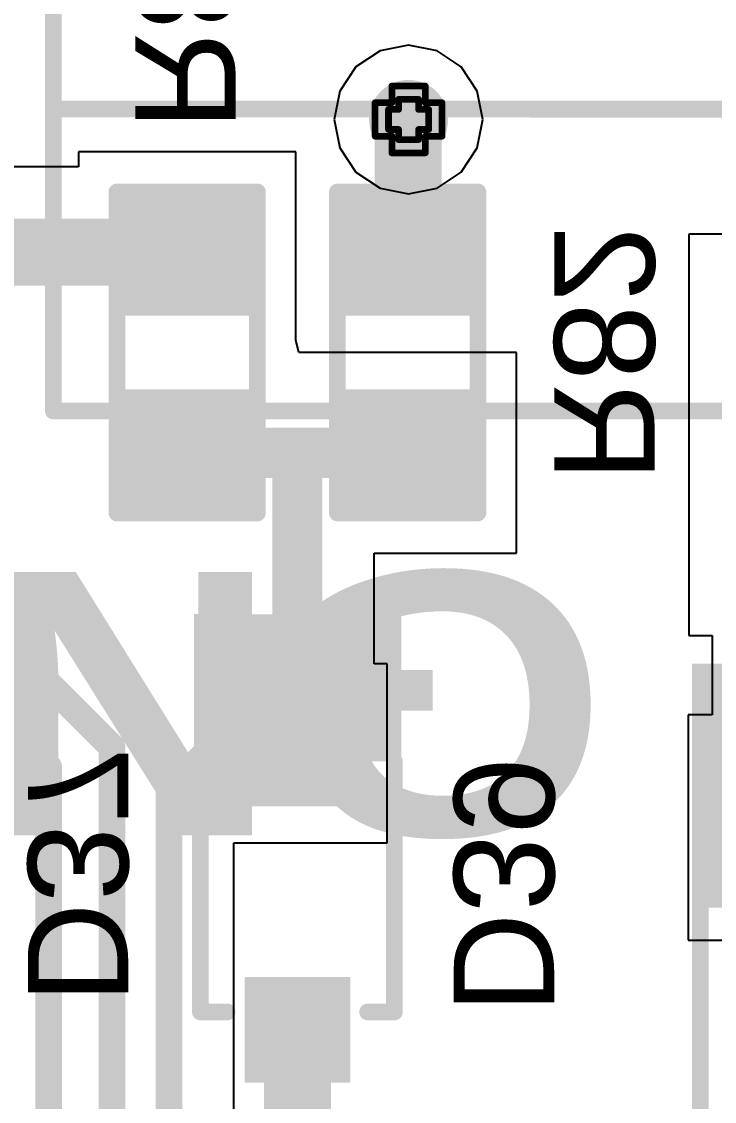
# Model space of a CAD drawing. Header units: inches. Extents: x 0 to 198, y 0 to 199.
# Drawn here: x 1.4058 to 1.6129, y 4.1162 to 4.4391 of the extents above; entities that cross this region are included whole.
import ezdxf

# ---------------------------------------------------------------- set-up
doc = ezdxf.new("R2010")
doc.units = ezdxf.units.IN
doc.header["$MEASUREMENT"] = 0
for name, color, linetype in [('Bottom Layer', 5, 'Continuous'), ('Bottom Overlay', 54, 'Continuous'), ('Bottom Paste', 16, 'Continuous'), ('Bottom Solder', 6, 'Continuous'), ('Drill Drawing', 1, 'Continuous'), ('Layer 1', 16, 'Continuous'), ('Layer 2', 76, 'Continuous'), ('Top Layer', 1, 'Continuous'), ('Top Overlay', 2, 'Continuous'), ('Via Holes', 16, 'Continuous')]:
    doc.layers.add(name, color=color, linetype=linetype)
doc.styles.add('Arial', font='', dxfattribs={"height": 0.2})
doc.styles.add('Arial Black_Bold', font='', dxfattribs={"height": 0.2})
doc.styles.get('Arial').set_extended_font_data('Arial')
doc.styles.get('Arial Black_Bold').set_extended_font_data('Arial Black', bold=True)

# ---------------------------------------------------------------- blocks, each defined once
blk = doc.blocks.new('DB128V_5_08_9P_GN_S_22')
at = {"layer": 'Top Overlay'}
for points in [[(0.9000007, 0.1968515, 0.005, 0.005, 0), (-0.8999993, 0.1968515, 0.005, 0.005, 0)], [(0.9000007, 0.1968515, 0.005, 0.005, 0), (0.9000007, -0.2047245, 0.005, 0.005, 0)], [(0.9000007, 0.1065415, 0.005, 0.005, 0), (-0.8999993, 0.1069095, 0.005, 0.005, 0)]]:
    blk.add_lwpolyline(points, format="xyseb", dxfattribs=at)
for points in [[(0.8987507, 0.1968515, 0.0025, 0.0025, 1), (0.9012507, 0.1968515, 0.0025, 0.0025, 1)], [(0.8987507, 0.1968515, 0.0025, 0.0025, 1), (0.9012507, 0.1968515, 0.0025, 0.0025, 1)], [(0.8987507, 0.1065415, 0.0025, 0.0025, 1), (0.9012507, 0.1065415, 0.0025, 0.0025, 1)]]:
    blk.add_lwpolyline(points, format="xyseb", close=True, dxfattribs=at)
blk = doc.blocks.new('R___0603_B_109')
at = {"layer": 'Bottom Layer'}
for points in [[(-0.0450004, -0.0174993), (-0.0450004, 0.0175007), (-0.0150004, 0.0175007), (-0.0150004, -0.0174993)], [(0.0149996, -0.0174993), (0.0149996, 0.0175007), (0.0449996, 0.0175007), (0.0449996, -0.0174993)]]:
    blk.add_hatch(color=5, dxfattribs=at).paths.add_polyline_path(points)
at = {"layer": 'Bottom Paste'}
for points in [[(-0.0450004, -0.0174993), (-0.0450004, 0.0175007), (-0.0150004, 0.0175007), (-0.0150004, -0.0174993)], [(0.0149996, -0.0174993), (0.0149996, 0.0175007), (0.0449996, 0.0175007), (0.0449996, -0.0174993)]]:
    blk.add_hatch(color=16, dxfattribs=at).paths.add_polyline_path(points)
at = {"layer": 'Bottom Solder'}
for points in [[(-0.0490004, -0.0214993), (-0.0490004, 0.0215007), (-0.0110004, 0.0215007), (-0.0110004, -0.0214993)], [(0.0109996, -0.0214993), (0.0109996, 0.0215007), (0.0489996, 0.0215007), (0.0489996, -0.0214993)]]:
    blk.add_hatch(color=6, dxfattribs=at).paths.add_polyline_path(points)
at = {"layer": 'Bottom Overlay'}
for points in [[(-0.0480004, -0.0209993, 0.005, 0.005, 0), (-0.0480004, 0.0210007, 0.005, 0.005, 0)], [(0.0479996, 0.0210007, 0.005, 0.005, 0), (-0.0480004, 0.0210007, 0.005, 0.005, 0)], [(0.0479996, -0.0209993, 0.005, 0.005, 0), (0.0479996, 0.0210007, 0.005, 0.005, 0)], [(0.0479996, -0.0209993, 0.005, 0.005, 0), (-0.0480004, -0.0209993, 0.005, 0.005, 0)]]:
    blk.add_lwpolyline(points, format="xyseb", dxfattribs=at)
for points in [[(-0.0492504, 0.0210007, 0.0025, 0.0025, 1), (-0.0467504, 0.0210007, 0.0025, 0.0025, 1)], [(-0.0492504, 0.0210007, 0.0025, 0.0025, 1), (-0.0467504, 0.0210007, 0.0025, 0.0025, 1)], [(0.0467496, 0.0210007, 0.0025, 0.0025, 1), (0.0492496, 0.0210007, 0.0025, 0.0025, 1)], [(0.0467496, 0.0210007, 0.0025, 0.0025, 1), (0.0492496, 0.0210007, 0.0025, 0.0025, 1)], [(-0.0492504, -0.0209993, 0.0025, 0.0025, 1), (-0.0467504, -0.0209993, 0.0025, 0.0025, 1)], [(-0.0492504, -0.0209993, 0.0025, 0.0025, 1), (-0.0467504, -0.0209993, 0.0025, 0.0025, 1)], [(0.0467496, -0.0209993, 0.0025, 0.0025, 1), (0.0492496, -0.0209993, 0.0025, 0.0025, 1)], [(0.0467496, -0.0209993, 0.0025, 0.0025, 1), (0.0492496, -0.0209993, 0.0025, 0.0025, 1)]]:
    blk.add_lwpolyline(points, format="xyseb", close=True, dxfattribs=at)
blk = doc.blocks.new('R___0603_B_111')
at = {"layer": 'Bottom Layer'}
for points in [[(-0.0449996, -0.0175001), (-0.0449996, 0.0174999), (-0.0149996, 0.0174999), (-0.0149996, -0.0175001)], [(0.0150004, -0.0175001), (0.0150004, 0.0174999), (0.0450004, 0.0174999), (0.0450004, -0.0175001)]]:
    blk.add_hatch(color=5, dxfattribs=at).paths.add_polyline_path(points)
at = {"layer": 'Bottom Paste'}
for points in [[(-0.0449996, -0.0175001), (-0.0449996, 0.0174999), (-0.0149996, 0.0174999), (-0.0149996, -0.0175001)], [(0.0150004, -0.0175001), (0.0150004, 0.0174999), (0.0450004, 0.0174999), (0.0450004, -0.0175001)]]:
    blk.add_hatch(color=16, dxfattribs=at).paths.add_polyline_path(points)
at = {"layer": 'Bottom Solder'}
for points in [[(-0.0489996, -0.0215001), (-0.0489996, 0.0214999), (-0.0109996, 0.0214999), (-0.0109996, -0.0215001)], [(0.0110004, -0.0215001), (0.0110004, 0.0214999), (0.0490004, 0.0214999), (0.0490004, -0.0215001)]]:
    blk.add_hatch(color=6, dxfattribs=at).paths.add_polyline_path(points)
at = {"layer": 'Bottom Overlay'}
for points in [[(-0.0479996, 0.0209999, 0.005, 0.005, 0), (-0.0479996, -0.0210001, 0.005, 0.005, 0)], [(-0.0479996, 0.0209999, 0.005, 0.005, 0), (0.0480004, 0.0209999, 0.005, 0.005, 0)], [(0.0480004, 0.0209999, 0.005, 0.005, 0), (0.0480004, -0.0210001, 0.005, 0.005, 0)], [(-0.0479996, -0.0210001, 0.005, 0.005, 0), (0.0480004, -0.0210001, 0.005, 0.005, 0)]]:
    blk.add_lwpolyline(points, format="xyseb", dxfattribs=at)
for points in [[(-0.0492496, 0.0209999, 0.0025, 0.0025, 1), (-0.0467496, 0.0209999, 0.0025, 0.0025, 1)], [(-0.0492496, 0.0209999, 0.0025, 0.0025, 1), (-0.0467496, 0.0209999, 0.0025, 0.0025, 1)], [(0.0467504, 0.0209999, 0.0025, 0.0025, 1), (0.0492504, 0.0209999, 0.0025, 0.0025, 1)], [(0.0467504, 0.0209999, 0.0025, 0.0025, 1), (0.0492504, 0.0209999, 0.0025, 0.0025, 1)], [(-0.0492496, -0.0210001, 0.0025, 0.0025, 1), (-0.0467496, -0.0210001, 0.0025, 0.0025, 1)], [(-0.0492496, -0.0210001, 0.0025, 0.0025, 1), (-0.0467496, -0.0210001, 0.0025, 0.0025, 1)], [(0.0467504, -0.0210001, 0.0025, 0.0025, 1), (0.0492504, -0.0210001, 0.0025, 0.0025, 1)], [(0.0467504, -0.0210001, 0.0025, 0.0025, 1), (0.0492504, -0.0210001, 0.0025, 0.0025, 1)]]:
    blk.add_lwpolyline(points, format="xyseb", close=True, dxfattribs=at)
blk = doc.blocks.new('SOD323F_B_260')
at = {"layer": 'Bottom Layer'}
for points in [[(-0.0531501, 0.0118106), (-0.0295281, 0.0118106), (-0.0295281, -0.0118114), (-0.0531501, -0.0118114)], [(0.0295279, 0.0118106), (0.0531499, 0.0118106), (0.0531499, -0.0118114), (0.0295279, -0.0118114)]]:
    blk.add_hatch(color=5, dxfattribs=at).paths.add_polyline_path(points)
at = {"layer": 'Bottom Overlay'}
for points in [[(0.0389149, 0.0149428), (0.0829989, 0.0149428), (0.0829989, 0.0309428), (0.0389149, 0.0309428)], [(0.0558589, -0.0180112), (0.0828589, -0.0180112), (0.0828589, 0.0159888), (0.0558589, 0.0159888)], [(0.0389149, -0.0310572), (0.0829989, -0.0310572), (0.0829989, -0.0150572), (0.0389149, -0.0150572)]]:
    blk.add_hatch(color=54, dxfattribs=at).paths.add_polyline_path(points)
at = {"layer": 'Bottom Paste'}
for points in [[(-0.0531501, 0.0118106), (-0.0295281, 0.0118106), (-0.0295281, -0.0118114), (-0.0531501, -0.0118114)], [(0.0295279, 0.0118106), (0.0531499, 0.0118106), (0.0531499, -0.0118114), (0.0295279, -0.0118114)]]:
    blk.add_hatch(color=16, dxfattribs=at).paths.add_polyline_path(points)
at = {"layer": 'Bottom Solder'}
for points in [[(-0.0571501, 0.0158106), (-0.0255281, 0.0158106), (-0.0255281, -0.0158114), (-0.0571501, -0.0158114)], [(0.0255279, 0.0158106), (0.0571499, 0.0158106), (0.0571499, -0.0158114), (0.0255279, -0.0158114)]]:
    blk.add_hatch(color=6, dxfattribs=at).paths.add_polyline_path(points)
at = {"layer": 'Bottom Overlay'}
for points in [[(-0.0359991, 0.0289996, 0.005, 0.005, 0), (0.0389149, 0.0289996, 0.005, 0.005, 0)], [(-0.0359991, 0.0289996, 0.005, 0.005, 0), (-0.0359991, 0.0209996, 0.005, 0.005, 0)], [(-0.0359991, -0.0210004, 0.005, 0.005, 0), (-0.0359991, -0.0290004, 0.005, 0.005, 0)], [(-0.0359991, -0.0290004, 0.005, 0.005, 0), (0.0389149, -0.0290004, 0.005, 0.005, 0)]]:
    blk.add_lwpolyline(points, format="xyseb", dxfattribs=at)
for points in [[(-0.0372491, 0.0289996, 0.0025, 0.0025, 1), (-0.0347491, 0.0289996, 0.0025, 0.0025, 1)], [(-0.0372491, 0.0289996, 0.0025, 0.0025, 1), (-0.0347491, 0.0289996, 0.0025, 0.0025, 1)], [(0.0376649, 0.0289996, 0.0025, 0.0025, 1), (0.0401649, 0.0289996, 0.0025, 0.0025, 1)], [(-0.0372491, 0.0209996, 0.0025, 0.0025, 1), (-0.0347491, 0.0209996, 0.0025, 0.0025, 1)], [(-0.0372491, -0.0210004, 0.0025, 0.0025, 1), (-0.0347491, -0.0210004, 0.0025, 0.0025, 1)], [(-0.0372491, -0.0290004, 0.0025, 0.0025, 1), (-0.0347491, -0.0290004, 0.0025, 0.0025, 1)], [(-0.0372491, -0.0290004, 0.0025, 0.0025, 1), (-0.0347491, -0.0290004, 0.0025, 0.0025, 1)], [(0.0376649, -0.0290004, 0.0025, 0.0025, 1), (0.0401649, -0.0290004, 0.0025, 0.0025, 1)]]:
    blk.add_lwpolyline(points, format="xyseb", close=True, dxfattribs=at)
blk = doc.blocks.new('SOD_123_B_263')
at = {"layer": 'Bottom Layer'}
for points in [[(-0.0807082, -0.01771755), (-0.0807082, 0.01771555), (-0.0433066, 0.01771555), (-0.0433066, -0.01771755)], [(0.0433078, -0.01771755), (0.0433078, 0.01771555), (0.0807094, 0.01771555), (0.0807094, -0.01771755)]]:
    blk.add_hatch(color=5, dxfattribs=at).paths.add_polyline_path(points)
at = {"layer": 'Bottom Overlay'}
for points in [[(0.0379886, 0.019991), (0.1109886, 0.019991), (0.1109886, 0.031487), (0.0379886, 0.031487)], [(0.0834626, -0.030983), (0.1110066, -0.030983), (0.1110066, 0.031017), (0.0834626, 0.031017)], [(0.0380016, -0.031496), (0.1109996, -0.031496), (0.1109996, -0.02), (0.0380016, -0.02)]]:
    blk.add_hatch(color=54, dxfattribs=at).paths.add_polyline_path(points)
at = {"layer": 'Bottom Paste'}
for points in [[(-0.0807082, -0.01771755), (-0.0807082, 0.01771555), (-0.0433066, 0.01771555), (-0.0433066, -0.01771755)], [(0.0433078, -0.01771755), (0.0433078, 0.01771555), (0.0807094, 0.01771555), (0.0807094, -0.01771755)]]:
    blk.add_hatch(color=16, dxfattribs=at).paths.add_polyline_path(points)
at = {"layer": 'Bottom Solder'}
for points in [[(-0.0847082, -0.02171755), (-0.0847082, 0.02171555), (-0.0393066, 0.02171555), (-0.0393066, -0.02171755)], [(0.0393078, -0.02171755), (0.0393078, 0.02171555), (0.0847094, 0.02171555), (0.0847094, -0.02171755)]]:
    blk.add_hatch(color=6, dxfattribs=at).paths.add_polyline_path(points)
at = {"layer": 'Bottom Overlay'}
for points in [[(-0.0539994, 0.028999, 0.005, 0.005, 0), (-0.0539994, 0.023001, 0.005, 0.005, 0)], [(-0.0539994, 0.028999, 0.005, 0.005, 0), (0.0380006, 0.028999, 0.005, 0.005, 0)], [(-0.0539994, -0.023001, 0.005, 0.005, 0), (-0.0539994, -0.029001, 0.005, 0.005, 0)], [(-0.0539994, -0.029001, 0.005, 0.005, 0), (0.0380006, -0.029001, 0.005, 0.005, 0)]]:
    blk.add_lwpolyline(points, format="xyseb", dxfattribs=at)
for points in [[(-0.0552494, 0.028999, 0.0025, 0.0025, 1), (-0.0527494, 0.028999, 0.0025, 0.0025, 1)], [(-0.0552494, 0.028999, 0.0025, 0.0025, 1), (-0.0527494, 0.028999, 0.0025, 0.0025, 1)], [(0.0367506, 0.028999, 0.0025, 0.0025, 1), (0.0392506, 0.028999, 0.0025, 0.0025, 1)], [(-0.0552494, 0.023001, 0.0025, 0.0025, 1), (-0.0527494, 0.023001, 0.0025, 0.0025, 1)], [(-0.0552494, -0.023001, 0.0025, 0.0025, 1), (-0.0527494, -0.023001, 0.0025, 0.0025, 1)], [(-0.0552494, -0.029001, 0.0025, 0.0025, 1), (-0.0527494, -0.029001, 0.0025, 0.0025, 1)], [(-0.0552494, -0.029001, 0.0025, 0.0025, 1), (-0.0527494, -0.029001, 0.0025, 0.0025, 1)], [(0.0367506, -0.029001, 0.0025, 0.0025, 1), (0.0392506, -0.029001, 0.0025, 0.0025, 1)]]:
    blk.add_lwpolyline(points, format="xyseb", close=True, dxfattribs=at)

msp = doc.modelspace()

# ---------------------------------------------------------------- hatches: boundary and pattern name
at = {"layer": 'Bottom Layer'}
h = msp.add_hatch(color=5, dxfattribs=at)
edge = h.paths.add_edge_path()
edge.add_arc((1.521478, 4.409816), 0.011811, 0, 360)
at = {"layer": 'Layer 1'}
h = msp.add_hatch(color=16, dxfattribs=at)
edge = h.paths.add_edge_path()
edge.add_arc((1.521478, 4.409816), 0.011811, 0, 360)
at = {"layer": 'Layer 2'}
h = msp.add_hatch(color=76, dxfattribs=at)
edge = h.paths.add_edge_path()
edge.add_arc((1.521478, 4.409816), 0.011811, 0, 360)
at = {"layer": 'Top Layer'}
h = msp.add_hatch(color=1, dxfattribs=at)
edge = h.paths.add_edge_path()
edge.add_arc((1.521478, 4.409816), 0.011811, 0, 360)
at = {"layer": 'Via Holes'}
h = msp.add_hatch(color=7, dxfattribs=at)
edge = h.paths.add_edge_path()
edge.add_arc((1.521478, 4.409816), 0.0059055, 0, 360)

# ---------------------------------------------------------------- linework, layer by layer
at = {"layer": 'Bottom Layer'}
for p, q in [((1.4877876, 4.4001439), (1.4227876, 4.4001439)), ((1.4227876, 4.4001439), (1.4227876, 4.3956337)), ((1.4877876, 4.3437662), (1.4877876, 4.4001439)), ((1.4227876, 4.3956337), (1.3799137, 4.3956337)), ((1.6702276, 4.3755359), (1.6052276, 4.3755359)), ((1.6052276, 4.3755359), (1.6052276, 4.3155359)), ((1.4886997, 4.3401439), (1.4877876, 4.3437662)), ((1.5536996, 4.3401439), (1.4886997, 4.3401439)), ((1.5536996, 4.2801439), (1.5536996, 4.3401439)), ((1.6052276, 4.3155359), (1.6052276, 4.2555359)), ((1.5111824, 4.2470729), (1.5111824, 4.2801439)), ((1.5111824, 4.2801439), (1.5536996, 4.2801439)), ((1.6052276, 4.2555359), (1.6122388, 4.2555359)), ((1.6122388, 4.2555359), (1.6122388, 4.2317967)), ((1.5150546, 4.2470729), (1.5111824, 4.2470729)), ((1.5150546, 4.1934509), (1.5150546, 4.2470729)), ((1.6122388, 4.2317967), (1.6050111, 4.2317967)), ((1.6050111, 4.2317967), (1.6050111, 4.1643951)), ((1.469221, 3.747508), (1.469221, 4.1934509)), ((1.469221, 4.1934509), (1.5150546, 4.1934509)), ((1.6050111, 4.1643951), (1.6589728, 4.1643951))]:
    msp.add_line(p, q, dxfattribs=at)
for points in [[(1.5213378, 4.4096758, 0.02, 0.02, 0), (1.521478, 4.409816, 0.02, 0.02, 0)], [(1.5213378, 4.3702841, 0.02, 0.02, 0), (1.5213378, 4.4096758, 0.02, 0.02, 0)], [(1.3549137, 4.3701439, 0.02, 0.02, 0), (1.4552876, 4.3701439, 0.02, 0.02, 0)], [(1.5211976, 4.3701439, 0.02, 0.02, 0), (1.5213378, 4.3702841, 0.02, 0.02, 0)], [(1.4552876, 4.3101439, 0.015, 0.015, 0), (1.4882426, 4.3101439, 0.015, 0.015, 0)], [(1.4882416, 4.2214159, 0.015, 0.015, 0), (1.4882416, 4.3101429, 0.015, 0.015, 0)], [(1.4882426, 4.3101439, 0.015, 0.015, 0), (1.5211976, 4.3101439, 0.015, 0.015, 0)], [(1.4882416, 4.3101429, 0.008, 0.008, 0), (1.4882426, 4.3101439, 0.008, 0.008, 0)], [(1.4003521, 4.2545622, 0.008, 0.008, 0), (1.4328488, 4.2220655, 0.008, 0.008, 0)], [(1.3921807, 4.2377871, 0.008, 0.008, 0), (1.4139137, 4.2160541, 0.008, 0.008, 0)], [(1.4328488, 3.6196431, 0.008, 0.008, 0), (1.4328488, 4.2220655, 0.008, 0.008, 0)], [(1.4498488, 4.2092271, 0.008, 0.008, 0), (1.4608836, 4.2202619, 0.008, 0.008, 0)], [(1.4608836, 4.2202619, 0.008, 0.008, 0), (1.4882436, 4.2202619, 0.008, 0.008, 0)], [(1.4139137, 3.6169103, 0.008, 0.008, 0), (1.4139137, 4.2160541, 0.008, 0.008, 0)], [(1.4498488, 3.6339568, 0.008, 0.008, 0), (1.4498488, 4.2092271, 0.008, 0.008, 0)], [(1.4882436, 4.065, 0.02, 0.02, 0), (1.4882436, 4.1375839, 0.02, 0.02, 0)]]:
    msp.add_lwpolyline(points, format="xyseb", dxfattribs=at)
for points in [[(1.5163378, 4.4096758, 0.01, 0.01, 1), (1.5263378, 4.4096758, 0.01, 0.01, 1)], [(1.5163378, 4.4096758, 0.01, 0.01, 1), (1.5263378, 4.4096758, 0.01, 0.01, 1)], [(1.516478, 4.409816, 0.01, 0.01, 1), (1.526478, 4.409816, 0.01, 0.01, 1)], [(1.4502876, 4.3701439, 0.01, 0.01, 1), (1.4602876, 4.3701439, 0.01, 0.01, 1)], [(1.5161976, 4.3701439, 0.01, 0.01, 1), (1.5261976, 4.3701439, 0.01, 0.01, 1)], [(1.5163378, 4.3702841, 0.01, 0.01, 1), (1.5263378, 4.3702841, 0.01, 0.01, 1)], [(1.5163378, 4.3702841, 0.01, 0.01, 1), (1.5263378, 4.3702841, 0.01, 0.01, 1)], [(1.4515376, 4.3101439, 0.0075, 0.0075, 1), (1.4590376, 4.3101439, 0.0075, 0.0075, 1)], [(1.4844916, 4.3101429, 0.0075, 0.0075, 1), (1.4919916, 4.3101429, 0.0075, 0.0075, 1)], [(1.4844926, 4.3101439, 0.0075, 0.0075, 1), (1.4919926, 4.3101439, 0.0075, 0.0075, 1)], [(1.4844926, 4.3101439, 0.0075, 0.0075, 1), (1.4919926, 4.3101439, 0.0075, 0.0075, 1)], [(1.5174476, 4.3101439, 0.0075, 0.0075, 1), (1.5249476, 4.3101439, 0.0075, 0.0075, 1)], [(1.4862416, 4.3101429, 0.004, 0.004, 1), (1.4902416, 4.3101429, 0.004, 0.004, 1)], [(1.4862426, 4.3101439, 0.004, 0.004, 1), (1.4902426, 4.3101439, 0.004, 0.004, 1)], [(1.4844916, 4.2214159, 0.0075, 0.0075, 1), (1.4919916, 4.2214159, 0.0075, 0.0075, 1)], [(1.4308488, 4.2220655, 0.004, 0.004, 1), (1.4348488, 4.2220655, 0.004, 0.004, 1)], [(1.4308488, 4.2220655, 0.004, 0.004, 1), (1.4348488, 4.2220655, 0.004, 0.004, 1)], [(1.4588836, 4.2202619, 0.004, 0.004, 1), (1.4628836, 4.2202619, 0.004, 0.004, 1)], [(1.4588836, 4.2202619, 0.004, 0.004, 1), (1.4628836, 4.2202619, 0.004, 0.004, 1)], [(1.4862436, 4.2202619, 0.004, 0.004, 1), (1.4902436, 4.2202619, 0.004, 0.004, 1)], [(1.4119137, 4.2160541, 0.004, 0.004, 1), (1.4159137, 4.2160541, 0.004, 0.004, 1)], [(1.4119137, 4.2160541, 0.004, 0.004, 1), (1.4159137, 4.2160541, 0.004, 0.004, 1)], [(1.4478488, 4.2092271, 0.004, 0.004, 1), (1.4518488, 4.2092271, 0.004, 0.004, 1)], [(1.4478488, 4.2092271, 0.004, 0.004, 1), (1.4518488, 4.2092271, 0.004, 0.004, 1)], [(1.4832436, 4.1375839, 0.01, 0.01, 1), (1.4932436, 4.1375839, 0.01, 0.01, 1)]]:
    msp.add_lwpolyline(points, format="xyseb", close=True, dxfattribs=at)
at = {"layer": 'Drill Drawing'}
for points in [[(1.516478, 4.414816, 0.002, 0.002, 0), (1.516478, 4.419816, 0.002, 0.002, 0)], [(1.516478, 4.419816, 0.002, 0.002, 0), (1.526478, 4.419816, 0.002, 0.002, 0)], [(1.526478, 4.414816, 0.002, 0.002, 0), (1.526478, 4.419816, 0.002, 0.002, 0)], [(1.511478, 4.404816, 0.002, 0.002, 0), (1.511478, 4.414816, 0.002, 0.002, 0)], [(1.511478, 4.414816, 0.002, 0.002, 0), (1.516478, 4.414816, 0.002, 0.002, 0)], [(1.518478, 4.412816, 0.002, 0.002, 0), (1.518478, 4.415816, 0.002, 0.002, 0)], [(1.518478, 4.415816, 0.002, 0.002, 0), (1.524478, 4.415816, 0.002, 0.002, 0)], [(1.524478, 4.412816, 0.002, 0.002, 0), (1.524478, 4.415816, 0.002, 0.002, 0)], [(1.526478, 4.414816, 0.002, 0.002, 0), (1.531478, 4.414816, 0.002, 0.002, 0)], [(1.531478, 4.404816, 0.002, 0.002, 0), (1.531478, 4.414816, 0.002, 0.002, 0)], [(1.515478, 4.406816, 0.002, 0.002, 0), (1.515478, 4.412816, 0.002, 0.002, 0)], [(1.515478, 4.412816, 0.002, 0.002, 0), (1.518478, 4.412816, 0.002, 0.002, 0)], [(1.524478, 4.412816, 0.002, 0.002, 0), (1.527478, 4.412816, 0.002, 0.002, 0)], [(1.527478, 4.406816, 0.002, 0.002, 0), (1.527478, 4.412816, 0.002, 0.002, 0)], [(1.515478, 4.406816, 0.002, 0.002, 0), (1.518478, 4.406816, 0.002, 0.002, 0)], [(1.518478, 4.403816, 0.002, 0.002, 0), (1.518478, 4.406816, 0.002, 0.002, 0)], [(1.524478, 4.406816, 0.002, 0.002, 0), (1.527478, 4.406816, 0.002, 0.002, 0)], [(1.524478, 4.403816, 0.002, 0.002, 0), (1.524478, 4.406816, 0.002, 0.002, 0)], [(1.511478, 4.404816, 0.002, 0.002, 0), (1.516478, 4.404816, 0.002, 0.002, 0)], [(1.516478, 4.399816, 0.002, 0.002, 0), (1.516478, 4.404816, 0.002, 0.002, 0)], [(1.518478, 4.403816, 0.002, 0.002, 0), (1.524478, 4.403816, 0.002, 0.002, 0)], [(1.526478, 4.404816, 0.002, 0.002, 0), (1.531478, 4.404816, 0.002, 0.002, 0)], [(1.526478, 4.399816, 0.002, 0.002, 0), (1.526478, 4.404816, 0.002, 0.002, 0)], [(1.516478, 4.399816, 0.002, 0.002, 0), (1.526478, 4.399816, 0.002, 0.002, 0)]]:
    msp.add_lwpolyline(points, format="xyseb", dxfattribs=at)
for points in [[(1.515978, 4.419816, 0.001, 0.001, 1), (1.516978, 4.419816, 0.001, 0.001, 1)], [(1.515978, 4.419816, 0.001, 0.001, 1), (1.516978, 4.419816, 0.001, 0.001, 1)], [(1.525978, 4.419816, 0.001, 0.001, 1), (1.526978, 4.419816, 0.001, 0.001, 1)], [(1.525978, 4.419816, 0.001, 0.001, 1), (1.526978, 4.419816, 0.001, 0.001, 1)], [(1.510978, 4.414816, 0.001, 0.001, 1), (1.511978, 4.414816, 0.001, 0.001, 1)], [(1.510978, 4.414816, 0.001, 0.001, 1), (1.511978, 4.414816, 0.001, 0.001, 1)], [(1.515978, 4.414816, 0.001, 0.001, 1), (1.516978, 4.414816, 0.001, 0.001, 1)], [(1.515978, 4.414816, 0.001, 0.001, 1), (1.516978, 4.414816, 0.001, 0.001, 1)], [(1.517978, 4.415816, 0.001, 0.001, 1), (1.518978, 4.415816, 0.001, 0.001, 1)], [(1.517978, 4.415816, 0.001, 0.001, 1), (1.518978, 4.415816, 0.001, 0.001, 1)], [(1.523978, 4.415816, 0.001, 0.001, 1), (1.524978, 4.415816, 0.001, 0.001, 1)], [(1.523978, 4.415816, 0.001, 0.001, 1), (1.524978, 4.415816, 0.001, 0.001, 1)], [(1.525978, 4.414816, 0.001, 0.001, 1), (1.526978, 4.414816, 0.001, 0.001, 1)], [(1.525978, 4.414816, 0.001, 0.001, 1), (1.526978, 4.414816, 0.001, 0.001, 1)], [(1.530978, 4.414816, 0.001, 0.001, 1), (1.531978, 4.414816, 0.001, 0.001, 1)], [(1.530978, 4.414816, 0.001, 0.001, 1), (1.531978, 4.414816, 0.001, 0.001, 1)], [(1.514978, 4.412816, 0.001, 0.001, 1), (1.515978, 4.412816, 0.001, 0.001, 1)], [(1.514978, 4.412816, 0.001, 0.001, 1), (1.515978, 4.412816, 0.001, 0.001, 1)], [(1.517978, 4.412816, 0.001, 0.001, 1), (1.518978, 4.412816, 0.001, 0.001, 1)], [(1.517978, 4.412816, 0.001, 0.001, 1), (1.518978, 4.412816, 0.001, 0.001, 1)], [(1.523978, 4.412816, 0.001, 0.001, 1), (1.524978, 4.412816, 0.001, 0.001, 1)], [(1.523978, 4.412816, 0.001, 0.001, 1), (1.524978, 4.412816, 0.001, 0.001, 1)], [(1.526978, 4.412816, 0.001, 0.001, 1), (1.527978, 4.412816, 0.001, 0.001, 1)], [(1.526978, 4.412816, 0.001, 0.001, 1), (1.527978, 4.412816, 0.001, 0.001, 1)], [(1.514978, 4.406816, 0.001, 0.001, 1), (1.515978, 4.406816, 0.001, 0.001, 1)], [(1.514978, 4.406816, 0.001, 0.001, 1), (1.515978, 4.406816, 0.001, 0.001, 1)], [(1.517978, 4.406816, 0.001, 0.001, 1), (1.518978, 4.406816, 0.001, 0.001, 1)], [(1.517978, 4.406816, 0.001, 0.001, 1), (1.518978, 4.406816, 0.001, 0.001, 1)], [(1.523978, 4.406816, 0.001, 0.001, 1), (1.524978, 4.406816, 0.001, 0.001, 1)], [(1.523978, 4.406816, 0.001, 0.001, 1), (1.524978, 4.406816, 0.001, 0.001, 1)], [(1.526978, 4.406816, 0.001, 0.001, 1), (1.527978, 4.406816, 0.001, 0.001, 1)], [(1.526978, 4.406816, 0.001, 0.001, 1), (1.527978, 4.406816, 0.001, 0.001, 1)], [(1.510978, 4.404816, 0.001, 0.001, 1), (1.511978, 4.404816, 0.001, 0.001, 1)], [(1.510978, 4.404816, 0.001, 0.001, 1), (1.511978, 4.404816, 0.001, 0.001, 1)], [(1.515978, 4.404816, 0.001, 0.001, 1), (1.516978, 4.404816, 0.001, 0.001, 1)], [(1.515978, 4.404816, 0.001, 0.001, 1), (1.516978, 4.404816, 0.001, 0.001, 1)], [(1.517978, 4.403816, 0.001, 0.001, 1), (1.518978, 4.403816, 0.001, 0.001, 1)], [(1.517978, 4.403816, 0.001, 0.001, 1), (1.518978, 4.403816, 0.001, 0.001, 1)], [(1.523978, 4.403816, 0.001, 0.001, 1), (1.524978, 4.403816, 0.001, 0.001, 1)], [(1.523978, 4.403816, 0.001, 0.001, 1), (1.524978, 4.403816, 0.001, 0.001, 1)], [(1.525978, 4.404816, 0.001, 0.001, 1), (1.526978, 4.404816, 0.001, 0.001, 1)], [(1.525978, 4.404816, 0.001, 0.001, 1), (1.526978, 4.404816, 0.001, 0.001, 1)], [(1.530978, 4.404816, 0.001, 0.001, 1), (1.531978, 4.404816, 0.001, 0.001, 1)], [(1.530978, 4.404816, 0.001, 0.001, 1), (1.531978, 4.404816, 0.001, 0.001, 1)], [(1.515978, 4.399816, 0.001, 0.001, 1), (1.516978, 4.399816, 0.001, 0.001, 1)], [(1.515978, 4.399816, 0.001, 0.001, 1), (1.516978, 4.399816, 0.001, 0.001, 1)], [(1.525978, 4.399816, 0.001, 0.001, 1), (1.526978, 4.399816, 0.001, 0.001, 1)], [(1.525978, 4.399816, 0.001, 0.001, 1), (1.526978, 4.399816, 0.001, 0.001, 1)]]:
    msp.add_lwpolyline(points, format="xyseb", close=True, dxfattribs=at)
at = {"layer": 'Layer 2'}
for p, q in [((1.5129678, 4.4303615), (1.5057531, 4.4255409)), ((1.521478, 4.4320543), (1.5129678, 4.4303615)), ((1.5299882, 4.4303615), (1.521478, 4.4320543)), ((1.5372029, 4.4255409), (1.5299882, 4.4303615)), ((1.5057531, 4.4255409), (1.5009325, 4.4183262)), ((1.5420235, 4.4183262), (1.5372029, 4.4255409)), ((1.5009325, 4.4183262), (1.4992397, 4.409816)), ((1.5437163, 4.409816), (1.5420235, 4.4183262)), ((1.4992397, 4.409816), (1.5009325, 4.4013058)), ((1.5420235, 4.4013058), (1.5437163, 4.409816)), ((1.5009325, 4.4013058), (1.5057531, 4.3940911)), ((1.5372029, 4.3940911), (1.5420235, 4.4013058)), ((1.5057531, 4.3940911), (1.5129678, 4.3892705)), ((1.5299882, 4.3892705), (1.5372029, 4.3940911)), ((1.5129678, 4.3892705), (1.521478, 4.3875777)), ((1.521478, 4.3875777), (1.5299882, 4.3892705))]:
    msp.add_line(p, q, dxfattribs=at)

# ---------------------------------------------------------------- block references
for name, p, rotation in [('DB128V_5_08_9P_GN_S_22', (2.3153103, 4.5194734), 180), ('R___0603_B_111', (1.4552875, 4.3401435), 90), ('R___0603_B_109', (1.5211989, 4.3401435), 270), ('SOD323F_B_260', (1.4882432, 4.178923), 90), ('SOD_123_B_263', (1.6377266, 4.1360873), 90)]:
    msp.add_blockref(name, p, dxfattribs=dict(rotation=rotation))

# ---------------------------------------------------------------- texts
at = {"layer": 'Bottom Overlay', "style": 'Arial', "text_generation_flag": 2}
for s, p in [('R80', (1.4397609, 4.4065057)), ('R82', (1.5650049, 4.3014329)), ('D37', (1.4076777, 4.1453825)), ('D39', (1.5350049, 4.1423377))]:
    msp.add_text(s, height=0.03, rotation=270, dxfattribs=at).set_placement(p)
at = {"layer": 'Top Overlay', "style": 'Arial Black_Bold'}
msp.add_text('GND', height=0.0787402, rotation=180, dxfattribs=at).set_placement((1.581066, 4.2745221))

doc.saveas('drawing.dxf')
